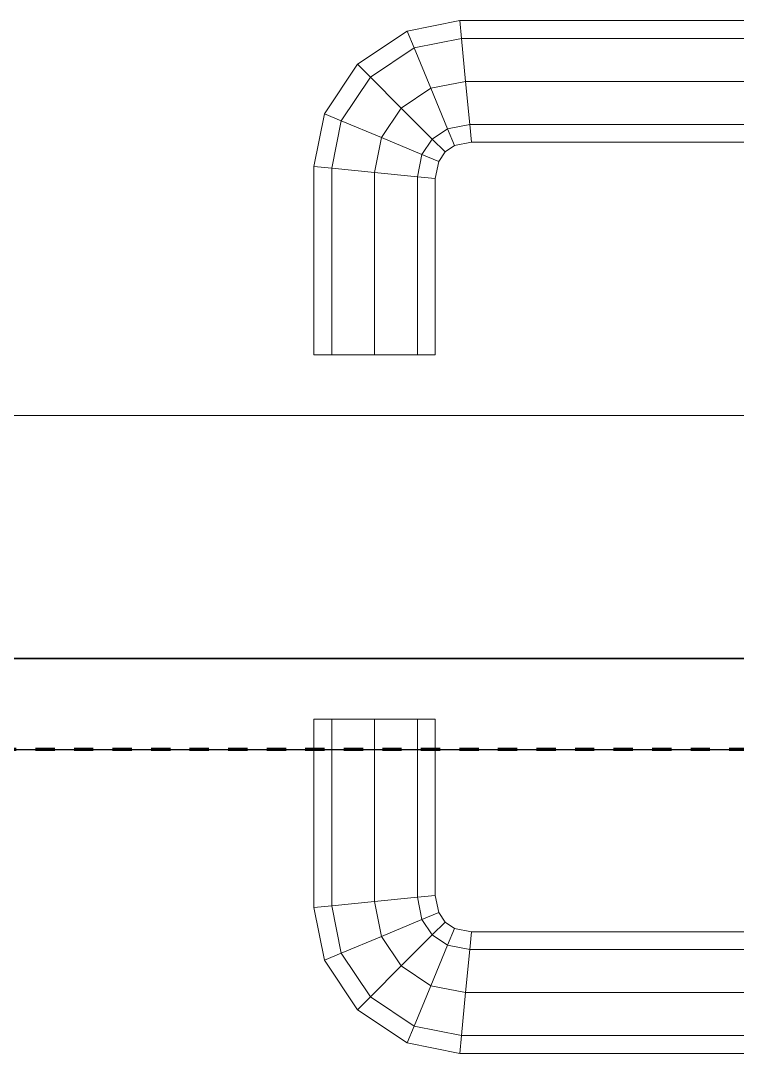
# Model space of a CAD drawing. Header units: millimetres. Extents: x -5300 to 98858, y -5196 to 93886.
# Drawn here: x 10913.7 to 11031.8, y 46285 to 46455 of the extents above; entities that cross this region are included whole.
import ezdxf

# ---------------------------------------------------------------- set-up
doc = ezdxf.new("R2010")
doc.units = ezdxf.units.MM
doc.linetypes.add('Штрих', pattern=[6.35, 3.175, -3.175])
doc.linetypes.add('Штрих_2_', pattern=[6.35, 3.175, -3.175])
for name, color, linetype, lineweight, true_color in [('_Разделитель помещений_', 4, 'Штрих', 70, 0x00ffff), ('Двери', 7, 'Continuous', 18, 0x7f7f7f), ('Стены', 7, 'Continuous', 18, 0x7f7f7f), ('Стены разрез', 7, 'Continuous', 50, 0x7f7f7f)]:
    doc.layers.add(name, color=color, linetype=linetype, lineweight=lineweight, true_color=true_color)

# ---------------------------------------------------------------- blocks, each defined once
blk = doc.blocks.new('СТВ_Перегородка_Кирпич 173020 - СТВ_Перегородка_Кирпич 2-247787-Подвал')
at = {"layer": 'Стены', "color": 254, "true_color": 0xd4d4d4}
blk.add_line((0, 46350), (15250, 46350), dxfattribs=at)
blk = doc.blocks.new('СТВ_Перегородка_Кирпич 173020 - СТВ_Перегородка_Кирпич 173020-247784-Подвал')
at = {"layer": 'Стены', "color": 254, "true_color": 0xd4d4d4}
for p, q in [((10420, 46350), (12120, 46350)), ((12120, 46350), (10420, 46350)), ((12120, 46335), (10420, 46335))]:
    blk.add_line(p, q, dxfattribs=at)
at = {"layer": 'Стены разрез', "color": 254, "lineweight": 25, "true_color": 0xd4d4d4}
for p, q in [((15250, 46350), (3230, 46350)), ((9750, 46350), (15250, 46350)), ((3230, 46335), (15250, 46335))]:
    blk.add_line(p, q, dxfattribs=at)
blk.add_blockref('СТВ_Перегородка_Кирпич 173020 - СТВ_Перегородка_Кирпич 2-247787-Подвал', (0, 0))
blk = doc.blocks.new('Дп-13 - Дп-13-247892-Подвал')
at = {"layer": 'Двери', "color": 254, "true_color": 0xd4d4d4}
for p, q in [((10977.36, 46453.28), (10986.02, 46455)), ((10986.02, 46455), (10977.36, 46453.28)), ((10986.3, 46452.07), (10986.02, 46455)), ((10986.02, 46455), (11067.98, 46455)), ((10986.02, 46455), (10986.3, 46452.07)), ((11067.98, 46455), (10986.02, 46455)), ((10986.02, 46455), (10986.3, 46452.07)), ((10986.3, 46452.07), (10986.02, 46455)), ((10969.18, 46447.82), (10977.36, 46453.28)), ((10977.36, 46453.28), (10969.18, 46447.82)), ((10978.5, 46450.52), (10977.36, 46453.28)), ((10977.36, 46453.28), (10978.5, 46450.52)), ((10977.36, 46453.28), (10978.5, 46450.52)), ((10978.5, 46450.52), (10977.36, 46453.28)), ((10986.3, 46452.07), (10978.5, 46450.52)), ((10978.5, 46450.52), (10986.3, 46452.07)), ((10978.5, 46450.52), (10986.3, 46452.07)), ((10986.3, 46452.07), (10978.5, 46450.52)), ((11067.7, 46452.07), (10986.3, 46452.07)), ((10987, 46445), (10986.3, 46452.07)), ((10986.3, 46452.07), (11067.7, 46452.07)), ((10986.3, 46452.07), (11067.7, 46452.07)), ((10986.3, 46452.07), (10987, 46445)), ((11067.7, 46452.07), (10986.3, 46452.07)), ((10986.3, 46452.07), (10987, 46445)), ((10987, 46445), (10986.3, 46452.07)), ((10978.5, 46450.52), (10971.3, 46445.7)), ((10971.3, 46445.7), (10978.5, 46450.52)), ((10971.3, 46445.7), (10978.5, 46450.52)), ((10978.5, 46450.52), (10971.3, 46445.7)), ((10981.26, 46443.86), (10978.5, 46450.52)), ((10978.5, 46450.52), (10981.26, 46443.86)), ((10978.5, 46450.52), (10981.26, 46443.86)), ((10981.26, 46443.86), (10978.5, 46450.52)), ((10963.72, 46439.64), (10969.18, 46447.82)), ((10969.18, 46447.82), (10963.72, 46439.64)), ((10971.3, 46445.7), (10969.18, 46447.82)), ((10969.18, 46447.82), (10971.3, 46445.7)), ((10969.18, 46447.82), (10971.3, 46445.7)), ((10971.3, 46445.7), (10969.18, 46447.82)), ((10971.3, 46445.7), (10966.48, 46438.5)), ((10966.48, 46438.5), (10971.3, 46445.7)), ((10966.48, 46438.5), (10971.3, 46445.7)), ((10971.3, 46445.7), (10966.48, 46438.5)), ((10976.39, 46440.61), (10971.3, 46445.7)), ((10971.3, 46445.7), (10976.39, 46440.61)), ((10971.3, 46445.7), (10976.39, 46440.61)), ((10976.39, 46440.61), (10971.3, 46445.7)), ((10987, 46445), (10981.26, 46443.86)), ((10981.26, 46443.86), (10987, 46445)), ((10981.26, 46443.86), (10987, 46445)), ((10987, 46445), (10981.26, 46443.86)), ((11067, 46445), (10987, 46445)), ((10987.7, 46437.93), (10987, 46445)), ((10987, 46445), (11067, 46445)), ((10987, 46445), (11067, 46445)), ((10987, 46445), (10987.7, 46437.93)), ((11067, 46445), (10987, 46445)), ((10987, 46445), (10987.7, 46437.93)), ((10987.7, 46437.93), (10987, 46445)), ((10981.26, 46443.86), (10976.39, 46440.61)), ((10976.39, 46440.61), (10981.26, 46443.86)), ((10976.39, 46440.61), (10981.26, 46443.86)), ((10981.26, 46443.86), (10976.39, 46440.61)), ((10984.02, 46437.2), (10981.26, 46443.86)), ((10981.26, 46443.86), (10984.02, 46437.2)), ((10981.26, 46443.86), (10984.02, 46437.2)), ((10984.02, 46437.2), (10981.26, 46443.86)), ((10976.39, 46440.61), (10973.14, 46435.74)), ((10973.14, 46435.74), (10976.39, 46440.61)), ((10973.14, 46435.74), (10976.39, 46440.61)), ((10976.39, 46440.61), (10973.14, 46435.74)), ((10981.49, 46435.51), (10976.39, 46440.61)), ((10976.39, 46440.61), (10981.49, 46435.51)), ((10976.39, 46440.61), (10981.49, 46435.51)), ((10981.49, 46435.51), (10976.39, 46440.61)), ((10962, 46430.98), (10963.72, 46439.64)), ((10963.72, 46439.64), (10962, 46430.98)), ((10966.48, 46438.5), (10963.72, 46439.64)), ((10963.72, 46439.64), (10966.48, 46438.5)), ((10963.72, 46439.64), (10966.48, 46438.5)), ((10966.48, 46438.5), (10963.72, 46439.64)), ((10966.48, 46438.5), (10964.93, 46430.7)), ((10964.93, 46430.7), (10966.48, 46438.5)), ((10964.93, 46430.7), (10966.48, 46438.5)), ((10966.48, 46438.5), (10964.93, 46430.7)), ((10973.14, 46435.74), (10966.48, 46438.5)), ((10966.48, 46438.5), (10973.14, 46435.74)), ((10966.48, 46438.5), (10973.14, 46435.74)), ((10973.14, 46435.74), (10966.48, 46438.5)), ((10987.7, 46437.93), (10984.02, 46437.2)), ((10984.02, 46437.2), (10987.7, 46437.93)), ((10984.02, 46437.2), (10987.7, 46437.93)), ((10987.7, 46437.93), (10984.02, 46437.2)), ((11066.3, 46437.93), (10987.7, 46437.93)), ((10987.98, 46435), (10987.7, 46437.93)), ((10987.7, 46437.93), (11066.3, 46437.93)), ((10987.7, 46437.93), (11066.3, 46437.93)), ((11066.3, 46437.93), (10987.7, 46437.93)), ((10987.7, 46437.93), (10987.98, 46435)), ((10987.7, 46437.93), (10987.98, 46435)), ((10987.98, 46435), (10987.7, 46437.93)), ((10973.14, 46435.74), (10972, 46430)), ((10972, 46430), (10973.14, 46435.74)), ((10972, 46430), (10973.14, 46435.74)), ((10973.14, 46435.74), (10972, 46430)), ((10979.8, 46432.98), (10973.14, 46435.74)), ((10973.14, 46435.74), (10979.8, 46432.98)), ((10973.14, 46435.74), (10979.8, 46432.98)), ((10979.8, 46432.98), (10973.14, 46435.74)), ((10981.49, 46435.51), (10979.8, 46432.98)), ((10979.8, 46432.98), (10981.49, 46435.51)), ((10979.8, 46432.98), (10981.49, 46435.51)), ((10981.49, 46435.51), (10979.8, 46432.98)), ((10984.02, 46437.2), (10981.49, 46435.51)), ((10981.49, 46435.51), (10984.02, 46437.2)), ((10981.49, 46435.51), (10984.02, 46437.2)), ((10984.02, 46437.2), (10981.49, 46435.51)), ((10983.6, 46433.4), (10981.49, 46435.51)), ((10981.49, 46435.51), (10983.6, 46433.4)), ((10981.49, 46435.51), (10983.6, 46433.4)), ((10983.6, 46433.4), (10981.49, 46435.51)), ((10985.16, 46434.44), (10984.02, 46437.2)), ((10984.02, 46437.2), (10985.16, 46434.44)), ((10984.02, 46437.2), (10985.16, 46434.44)), ((10985.16, 46434.44), (10984.02, 46437.2)), ((10985.16, 46434.44), (10983.6, 46433.4)), ((10983.6, 46433.4), (10985.16, 46434.44)), ((10987.98, 46435), (10985.16, 46434.44)), ((10985.16, 46434.44), (10987.98, 46435)), ((11066.02, 46435), (10987.98, 46435)), ((10987.98, 46435), (11066.02, 46435)), ((10979.8, 46432.98), (10979.07, 46429.3)), ((10979.07, 46429.3), (10979.8, 46432.98)), ((10979.07, 46429.3), (10979.8, 46432.98)), ((10979.8, 46432.98), (10979.07, 46429.3)), ((10982.56, 46431.84), (10979.8, 46432.98)), ((10979.8, 46432.98), (10982.56, 46431.84)), ((10979.8, 46432.98), (10982.56, 46431.84)), ((10982.56, 46431.84), (10979.8, 46432.98)), ((10983.6, 46433.4), (10982.56, 46431.84)), ((10982.56, 46431.84), (10983.6, 46433.4)), ((10964.93, 46430.7), (10962, 46430.98)), ((10962, 46430.98), (10964.93, 46430.7)), ((10962, 46400), (10962, 46430.98)), ((10962, 46430.98), (10964.93, 46430.7)), ((10964.93, 46430.7), (10962, 46430.98)), ((10962, 46430.98), (10962, 46400)), ((10972, 46430), (10964.93, 46430.7)), ((10964.93, 46430.7), (10964.93, 46400)), ((10964.93, 46430.7), (10972, 46430)), ((10964.93, 46400), (10964.93, 46430.7)), ((10964.93, 46400), (10964.93, 46430.7)), ((10964.93, 46430.7), (10972, 46430)), ((10972, 46430), (10964.93, 46430.7)), ((10964.93, 46430.7), (10964.93, 46400)), ((10982.56, 46431.84), (10982, 46429.02)), ((10982, 46429.02), (10982.56, 46431.84)), ((10979.07, 46429.3), (10972, 46430)), ((10972, 46430), (10972, 46400)), ((10972, 46430), (10979.07, 46429.3)), ((10972, 46400), (10972, 46430)), ((10979.07, 46429.3), (10972, 46430)), ((10972, 46430), (10972, 46400)), ((10972, 46400), (10972, 46430)), ((10972, 46430), (10979.07, 46429.3)), ((10982, 46429.02), (10979.07, 46429.3)), ((10979.07, 46429.3), (10979.07, 46400)), ((10979.07, 46429.3), (10982, 46429.02)), ((10979.07, 46400), (10979.07, 46429.3)), ((10982, 46429.02), (10979.07, 46429.3)), ((10979.07, 46429.3), (10979.07, 46400)), ((10979.07, 46400), (10979.07, 46429.3)), ((10979.07, 46429.3), (10982, 46429.02)), ((10982, 46429.02), (10982, 46400)), ((10982, 46400), (10982, 46429.02)), ((10964.93, 46400), (10962, 46400)), ((10962, 46400), (10964.93, 46400)), ((10964.93, 46400), (10962, 46400)), ((10962, 46400), (10964.93, 46400)), ((10972, 46400), (10964.93, 46400)), ((10964.93, 46400), (10972, 46400)), ((10972, 46400), (10964.93, 46400)), ((10964.93, 46400), (10972, 46400)), ((10972, 46400), (10979.07, 46400)), ((10979.07, 46400), (10972, 46400)), ((10979.07, 46400), (10972, 46400)), ((10972, 46400), (10979.07, 46400)), ((10979.07, 46400), (10982, 46400)), ((10982, 46400), (10979.07, 46400)), ((10982, 46400), (10979.07, 46400)), ((10979.07, 46400), (10982, 46400)), ((10508, 46390), (12032, 46390)), ((12032, 46390), (10508, 46390)), ((10508, 46390), (11132, 46390)), ((10508, 46390), (11132, 46390)), ((11132, 46390), (10508, 46390)), ((11132, 46390), (10508, 46390)), ((10520, 46390), (12020, 46390)), ((12020, 46390), (10520, 46390)), ((10420, 46350), (12120, 46350)), ((10420, 46350), (12120, 46350)), ((12032, 46350), (10508, 46350)), ((12032, 46350), (10508, 46350)), ((11132, 46350), (10508, 46350)), ((10508, 46350), (11132, 46350)), ((11132, 46350), (10508, 46350)), ((10508, 46350), (11132, 46350)), ((10962, 46309.02), (10962, 46340)), ((10962, 46340), (10964.93, 46340)), ((10964.93, 46340), (10962, 46340)), ((10962, 46340), (10962, 46309.02)), ((10962, 46340), (10964.93, 46340)), ((10964.93, 46340), (10962, 46340)), ((10964.93, 46340), (10964.93, 46309.3)), ((10964.93, 46309.3), (10964.93, 46340)), ((10964.93, 46340), (10972, 46340)), ((10972, 46340), (10964.93, 46340)), ((10964.93, 46309.3), (10964.93, 46340)), ((10964.93, 46340), (10972, 46340)), ((10972, 46340), (10964.93, 46340)), ((10964.93, 46340), (10964.93, 46309.3)), ((10972, 46340), (10979.07, 46340)), ((10979.07, 46340), (10972, 46340)), ((10972, 46340), (10972, 46310)), ((10972, 46310), (10972, 46340)), ((10979.07, 46340), (10972, 46340)), ((10972, 46340), (10972, 46310)), ((10972, 46310), (10972, 46340)), ((10972, 46340), (10979.07, 46340)), ((10979.07, 46340), (10982, 46340)), ((10982, 46340), (10979.07, 46340)), ((10979.07, 46310.7), (10979.07, 46340)), ((10982, 46340), (10979.07, 46340)), ((10979.07, 46340), (10979.07, 46310.7)), ((10979.07, 46310.7), (10979.07, 46340)), ((10979.07, 46340), (10982, 46340)), ((10979.07, 46340), (10979.07, 46310.7)), ((10982, 46310.98), (10982, 46340)), ((10982, 46340), (10982, 46310.98)), ((10964.93, 46309.3), (10972, 46310)), ((10972, 46310), (10964.93, 46309.3)), ((10972, 46310), (10964.93, 46309.3)), ((10964.93, 46309.3), (10972, 46310)), ((10972, 46310), (10979.07, 46310.7)), ((10979.07, 46310.7), (10972, 46310)), ((10972, 46310), (10979.07, 46310.7)), ((10979.07, 46310.7), (10972, 46310)), ((10972, 46310), (10973.14, 46304.26)), ((10973.14, 46304.26), (10972, 46310)), ((10973.14, 46304.26), (10972, 46310)), ((10972, 46310), (10973.14, 46304.26)), ((10979.07, 46310.7), (10982, 46310.98)), ((10982, 46310.98), (10979.07, 46310.7)), ((10979.07, 46310.7), (10982, 46310.98)), ((10982, 46310.98), (10979.07, 46310.7)), ((10979.07, 46310.7), (10979.8, 46307.02)), ((10979.8, 46307.02), (10979.07, 46310.7)), ((10979.8, 46307.02), (10979.07, 46310.7)), ((10979.07, 46310.7), (10979.8, 46307.02)), ((10982, 46310.98), (10982.56, 46308.16)), ((10982.56, 46308.16), (10982, 46310.98)), ((10962, 46309.02), (10964.93, 46309.3)), ((10964.93, 46309.3), (10962, 46309.02)), ((10964.93, 46309.3), (10962, 46309.02)), ((10962, 46309.02), (10964.93, 46309.3)), ((10963.72, 46300.36), (10962, 46309.02)), ((10962, 46309.02), (10963.72, 46300.36)), ((10964.93, 46309.3), (10966.48, 46301.5)), ((10966.48, 46301.5), (10964.93, 46309.3)), ((10966.48, 46301.5), (10964.93, 46309.3)), ((10964.93, 46309.3), (10966.48, 46301.5)), ((10979.8, 46307.02), (10982.56, 46308.16)), ((10982.56, 46308.16), (10979.8, 46307.02)), ((10982.56, 46308.16), (10979.8, 46307.02)), ((10979.8, 46307.02), (10982.56, 46308.16)), ((10982.56, 46308.16), (10983.6, 46306.6)), ((10983.6, 46306.6), (10982.56, 46308.16)), ((10973.14, 46304.26), (10979.8, 46307.02)), ((10979.8, 46307.02), (10973.14, 46304.26)), ((10979.8, 46307.02), (10973.14, 46304.26)), ((10973.14, 46304.26), (10979.8, 46307.02)), ((10979.8, 46307.02), (10981.49, 46304.49)), ((10981.49, 46304.49), (10979.8, 46307.02)), ((10981.49, 46304.49), (10979.8, 46307.02)), ((10979.8, 46307.02), (10981.49, 46304.49)), ((10981.49, 46304.49), (10983.6, 46306.6)), ((10983.6, 46306.6), (10981.49, 46304.49)), ((10983.6, 46306.6), (10981.49, 46304.49)), ((10981.49, 46304.49), (10983.6, 46306.6)), ((10983.6, 46306.6), (10985.16, 46305.56)), ((10985.16, 46305.56), (10983.6, 46306.6)), ((10984.02, 46302.8), (10985.16, 46305.56)), ((10985.16, 46305.56), (10984.02, 46302.8)), ((10985.16, 46305.56), (10984.02, 46302.8)), ((10984.02, 46302.8), (10985.16, 46305.56)), ((10985.16, 46305.56), (10987.98, 46305)), ((10987.98, 46305), (10985.16, 46305.56)), ((10987.7, 46302.07), (10987.98, 46305)), ((10987.98, 46305), (10987.7, 46302.07)), ((10987.98, 46305), (10987.7, 46302.07)), ((10987.7, 46302.07), (10987.98, 46305)), ((10987.98, 46305), (11066.02, 46305)), ((11066.02, 46305), (10987.98, 46305)), ((10966.48, 46301.5), (10973.14, 46304.26)), ((10973.14, 46304.26), (10966.48, 46301.5)), ((10973.14, 46304.26), (10966.48, 46301.5)), ((10966.48, 46301.5), (10973.14, 46304.26)), ((10973.14, 46304.26), (10976.39, 46299.39)), ((10976.39, 46299.39), (10973.14, 46304.26)), ((10976.39, 46299.39), (10973.14, 46304.26)), ((10973.14, 46304.26), (10976.39, 46299.39)), ((10976.39, 46299.39), (10981.49, 46304.49)), ((10981.49, 46304.49), (10976.39, 46299.39)), ((10981.49, 46304.49), (10976.39, 46299.39)), ((10976.39, 46299.39), (10981.49, 46304.49)), ((10981.49, 46304.49), (10984.02, 46302.8)), ((10984.02, 46302.8), (10981.49, 46304.49)), ((10984.02, 46302.8), (10981.49, 46304.49)), ((10981.49, 46304.49), (10984.02, 46302.8)), ((10963.72, 46300.36), (10966.48, 46301.5)), ((10966.48, 46301.5), (10963.72, 46300.36)), ((10966.48, 46301.5), (10963.72, 46300.36)), ((10963.72, 46300.36), (10966.48, 46301.5)), ((10966.48, 46301.5), (10971.3, 46294.3)), ((10971.3, 46294.3), (10966.48, 46301.5)), ((10971.3, 46294.3), (10966.48, 46301.5)), ((10966.48, 46301.5), (10971.3, 46294.3)), ((10981.26, 46296.14), (10984.02, 46302.8)), ((10984.02, 46302.8), (10981.26, 46296.14)), ((10984.02, 46302.8), (10981.26, 46296.14)), ((10981.26, 46296.14), (10984.02, 46302.8)), ((10984.02, 46302.8), (10987.7, 46302.07)), ((10987.7, 46302.07), (10984.02, 46302.8)), ((10987.7, 46302.07), (10984.02, 46302.8)), ((10984.02, 46302.8), (10987.7, 46302.07)), ((10987, 46295), (10987.7, 46302.07)), ((10987.7, 46302.07), (10987, 46295)), ((10987.7, 46302.07), (10987, 46295)), ((10987, 46295), (10987.7, 46302.07)), ((10987.7, 46302.07), (11066.3, 46302.07)), ((11066.3, 46302.07), (10987.7, 46302.07)), ((11066.3, 46302.07), (10987.7, 46302.07)), ((10987.7, 46302.07), (11066.3, 46302.07)), ((10969.18, 46292.18), (10963.72, 46300.36)), ((10963.72, 46300.36), (10969.18, 46292.18)), ((10971.3, 46294.3), (10976.39, 46299.39)), ((10976.39, 46299.39), (10971.3, 46294.3)), ((10976.39, 46299.39), (10971.3, 46294.3)), ((10971.3, 46294.3), (10976.39, 46299.39)), ((10976.39, 46299.39), (10981.26, 46296.14)), ((10981.26, 46296.14), (10976.39, 46299.39)), ((10981.26, 46296.14), (10976.39, 46299.39)), ((10976.39, 46299.39), (10981.26, 46296.14)), ((10978.5, 46289.48), (10981.26, 46296.14)), ((10981.26, 46296.14), (10978.5, 46289.48)), ((10981.26, 46296.14), (10978.5, 46289.48)), ((10978.5, 46289.48), (10981.26, 46296.14)), ((10981.26, 46296.14), (10987, 46295)), ((10987, 46295), (10981.26, 46296.14)), ((10987, 46295), (10981.26, 46296.14)), ((10981.26, 46296.14), (10987, 46295)), ((10986.3, 46287.93), (10987, 46295)), ((10987, 46295), (10986.3, 46287.93)), ((10987, 46295), (10986.3, 46287.93)), ((10986.3, 46287.93), (10987, 46295)), ((10987, 46295), (11067, 46295)), ((11067, 46295), (10987, 46295)), ((11067, 46295), (10987, 46295)), ((10987, 46295), (11067, 46295)), ((10969.18, 46292.18), (10971.3, 46294.3)), ((10971.3, 46294.3), (10969.18, 46292.18)), ((10971.3, 46294.3), (10969.18, 46292.18)), ((10969.18, 46292.18), (10971.3, 46294.3)), ((10971.3, 46294.3), (10978.5, 46289.48)), ((10978.5, 46289.48), (10971.3, 46294.3)), ((10978.5, 46289.48), (10971.3, 46294.3)), ((10971.3, 46294.3), (10978.5, 46289.48)), ((10977.36, 46286.72), (10969.18, 46292.18)), ((10969.18, 46292.18), (10977.36, 46286.72)), ((10977.36, 46286.72), (10978.5, 46289.48)), ((10978.5, 46289.48), (10977.36, 46286.72)), ((10978.5, 46289.48), (10977.36, 46286.72)), ((10977.36, 46286.72), (10978.5, 46289.48)), ((10978.5, 46289.48), (10986.3, 46287.93)), ((10986.3, 46287.93), (10978.5, 46289.48)), ((10986.3, 46287.93), (10978.5, 46289.48)), ((10978.5, 46289.48), (10986.3, 46287.93)), ((10986.02, 46285), (10986.3, 46287.93)), ((10986.3, 46287.93), (10986.02, 46285)), ((10986.3, 46287.93), (10986.02, 46285)), ((10986.02, 46285), (10986.3, 46287.93)), ((10986.3, 46287.93), (11067.7, 46287.93)), ((11067.7, 46287.93), (10986.3, 46287.93)), ((11067.7, 46287.93), (10986.3, 46287.93)), ((10986.3, 46287.93), (11067.7, 46287.93)), ((10986.02, 46285), (10977.36, 46286.72)), ((10977.36, 46286.72), (10986.02, 46285)), ((11067.98, 46285), (10986.02, 46285)), ((10986.02, 46285), (11067.98, 46285))]:
    blk.add_line(p, q, dxfattribs=at)
blk = doc.blocks.new('Дп-13 - Дп-13-247896-Подвал')
blk.add_blockref('Дп-13 - Дп-13-247892-Подвал', (0, 0))

msp = doc.modelspace()

# ---------------------------------------------------------------- linework, layer by layer
at = {"layer": '_Разделитель помещений_', "color": 131, "linetype": 'Штрих_2_', "true_color": 0xaaffff}
msp.add_line((15250, 46335), (3245, 46335), dxfattribs=at)

# ---------------------------------------------------------------- block references
at = {"layer": 'Двери', "color": 254, "true_color": 0xd4d4d4}
msp.add_blockref('Дп-13 - Дп-13-247896-Подвал', (0, 0), dxfattribs=at)
at = {"layer": 'Стены', "color": 254, "true_color": 0xd4d4d4}
msp.add_blockref('СТВ_Перегородка_Кирпич 173020 - СТВ_Перегородка_Кирпич 173020-247784-Подвал', (0, 0), dxfattribs=at)

doc.saveas('drawing.dxf')
